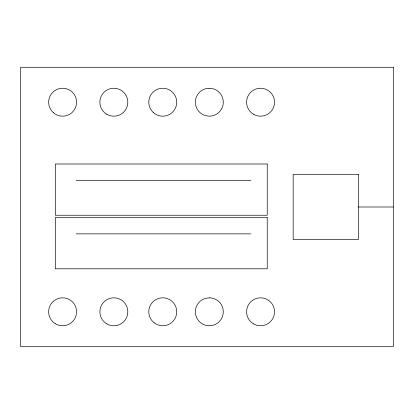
<?xml version="1.0" encoding="UTF-8"?>
<svg xmlns="http://www.w3.org/2000/svg" width="414" height="414" viewBox="0 0 414 414"><rect width="100%" height="100%" fill="white"/><g stroke="black" fill="none" stroke-linecap="round" stroke-linejoin="round"><path stroke-width="0.62" d="M76.269 180.302L250.925 180.302M358.369 207L393.3 207M76.269 233.863L250.925 233.863M209.329 297.821L205.711 298.297A13.972 13.972 0 0 0 205.711 325.29L209.329 325.766A13.972 13.972 0 0 0 223.301 311.794A13.972 13.972 0 0 0 209.329 297.821M209.453 88.234L205.83 88.679A13.972 13.972 0 0 0 205.592 115.672L209.205 116.179A13.972 13.972 0 0 0 223.301 102.33A13.972 13.972 0 0 0 209.453 88.234M393.3 67.275L20.7 67.275L20.7 346.725L393.3 346.725L393.3 67.275M267.227 164.001L55.31 164.001L55.31 215.233L267.227 215.233L267.227 164.001M358.369 174.397L293.164 174.397L293.164 239.602L358.369 239.602L358.369 174.397M267.227 217.562L55.31 217.562L55.31 268.795L267.227 268.795L267.227 217.562M55.631 323.893A13.972 13.972 0 0 0 76.59 311.794A13.972 13.972 0 0 0 55.631 299.695A13.972 13.972 0 0 0 55.631 323.893M106.864 323.893A13.972 13.972 0 0 0 127.822 311.794A13.972 13.972 0 0 0 106.864 299.695A13.972 13.972 0 0 0 106.864 323.893M154.168 322.816A13.972 13.972 0 0 0 176.592 313.714A13.972 13.972 0 0 0 157.496 298.846A13.972 13.972 0 0 0 154.168 322.816M253.575 323.893A13.972 13.972 0 0 0 274.534 311.794A13.972 13.972 0 0 0 253.575 299.695A13.972 13.972 0 0 0 253.575 323.893M253.29 114.14A13.972 13.972 0 0 0 274.529 102.537A13.972 13.972 0 0 0 253.865 89.942A13.972 13.972 0 0 0 253.29 114.14M153.382 112.572A13.972 13.972 0 0 0 176.416 105.14A13.972 13.972 0 0 0 158.464 88.906A13.972 13.972 0 0 0 153.382 112.572M53.359 112.67A13.972 13.972 0 0 0 76.311 104.99A13.972 13.972 0 0 0 58.183 88.958A13.972 13.972 0 0 0 53.359 112.67M106.548 114.119A13.972 13.972 0 0 0 127.817 102.574A13.972 13.972 0 0 0 107.185 89.926A13.972 13.972 0 0 0 106.548 114.119"/></g></svg>
